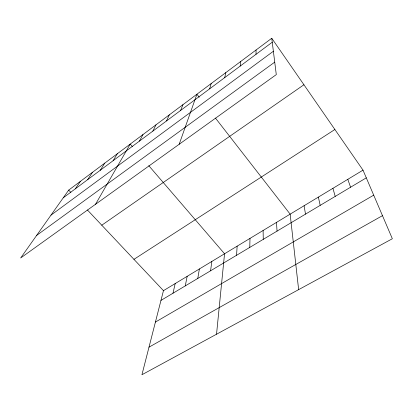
<?xml version="1.0" encoding="UTF-8"?>
<svg xmlns="http://www.w3.org/2000/svg" width="413" height="413" viewBox="0 0 413 413"><rect width="100%" height="100%" fill="white"/><g stroke="black" fill="none" stroke-linecap="round" stroke-linejoin="round"><path stroke-width="0.62" d="M256.014 54.315L256.065 49.994M249.777 247.397L249.989 238.399M236.566 255.28L237.139 246.158M216.536 334.225L224.548 253.763L148.794 165.696M240.18 66.101L240.743 61.449M210.573 270.799L211.833 261.439M197.786 278.429L199.376 268.966M185.256 285.91L187.166 276.338M224.734 77.603L225.787 72.631M172.985 293.235L175.195 283.566M363.006 170.151L163.46 290.654L141.938 374.741L392.35 238.745L363.006 170.151L271.754 38.259L68.697 190.104L20.65 257.991L276.287 74.619L271.754 38.259M209.659 88.826L211.182 83.555M179.17 144.282L196.908 94.231L199.216 97.194M180.569 110.477L182.964 104.659M166.532 120.932L169.33 114.85M152.82 131.138L156 124.819M139.413 141.117L142.965 134.566M95.517 204.285L130.219 144.101L132.299 146.522M113.116 160.693L117.364 153.708M100.22 170.295L104.799 163.109M87.613 179.681L92.502 172.304M75.285 188.86L80.473 181.297M63.22 197.837L272.25 42.229M50.975 215.147L273.375 51.269M36.623 235.42L274.733 62.141M101.779 225.209L303.927 84.758M133.946 259.343L334.881 129.501M160.962 300.411L366.295 177.843M155.417 322.078L373.703 195.163M148.995 347.168L382.474 215.658M68.697 190.104L70.86 192.396M87.437 209.99L163.46 290.654M215.472 118.103L290.148 214.146L298.64 289.637M347.798 179.335L350.58 187.223M332.919 188.323L335.217 196.392M318.356 197.115L320.194 205.364M304.102 205.72L305.496 214.135M276.488 222.4L277.04 231.12M263.102 230.48L263.267 239.344"/></g></svg>
